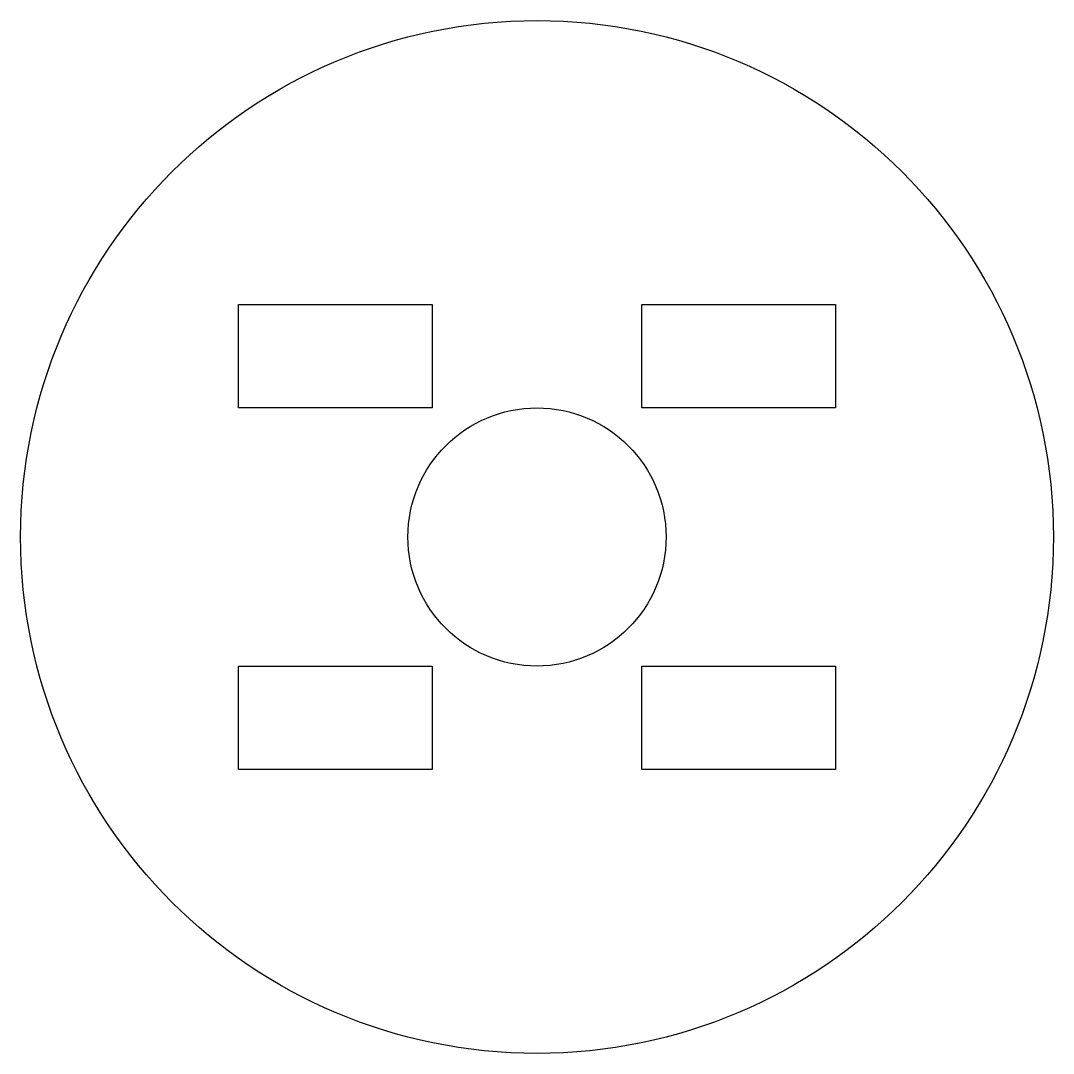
# Model space of a CAD drawing. Header units: millimetres. Extents: x -116 to -84, y 63.1 to 95.1.
import ezdxf

# ---------------------------------------------------------------- set-up
doc = ezdxf.new("R2010")
doc.units = ezdxf.units.MM
doc.layers.get('0').update_dxf_attribs({"linetype": 'CONTINUOUS'})

msp = doc.modelspace()

# ---------------------------------------------------------------- linework, layer by layer
for points in [[(-103.25, 86.3), (-103.25, 83.1), (-109.25, 83.1), (-109.25, 86.3)], [(-96.75, 83.1), (-96.75, 86.3), (-90.75, 86.3), (-90.75, 83.1)], [(-103.25, 75.1), (-103.25, 71.9), (-109.25, 71.9), (-109.25, 75.1)], [(-96.75, 75.1), (-90.75, 75.1), (-90.75, 71.9), (-96.75, 71.9)]]:
    msp.add_lwpolyline(points, close=True)
for radius in [16, 4]:
    msp.add_circle((-100, 79.1), radius)

doc.saveas('drawing.dxf')
